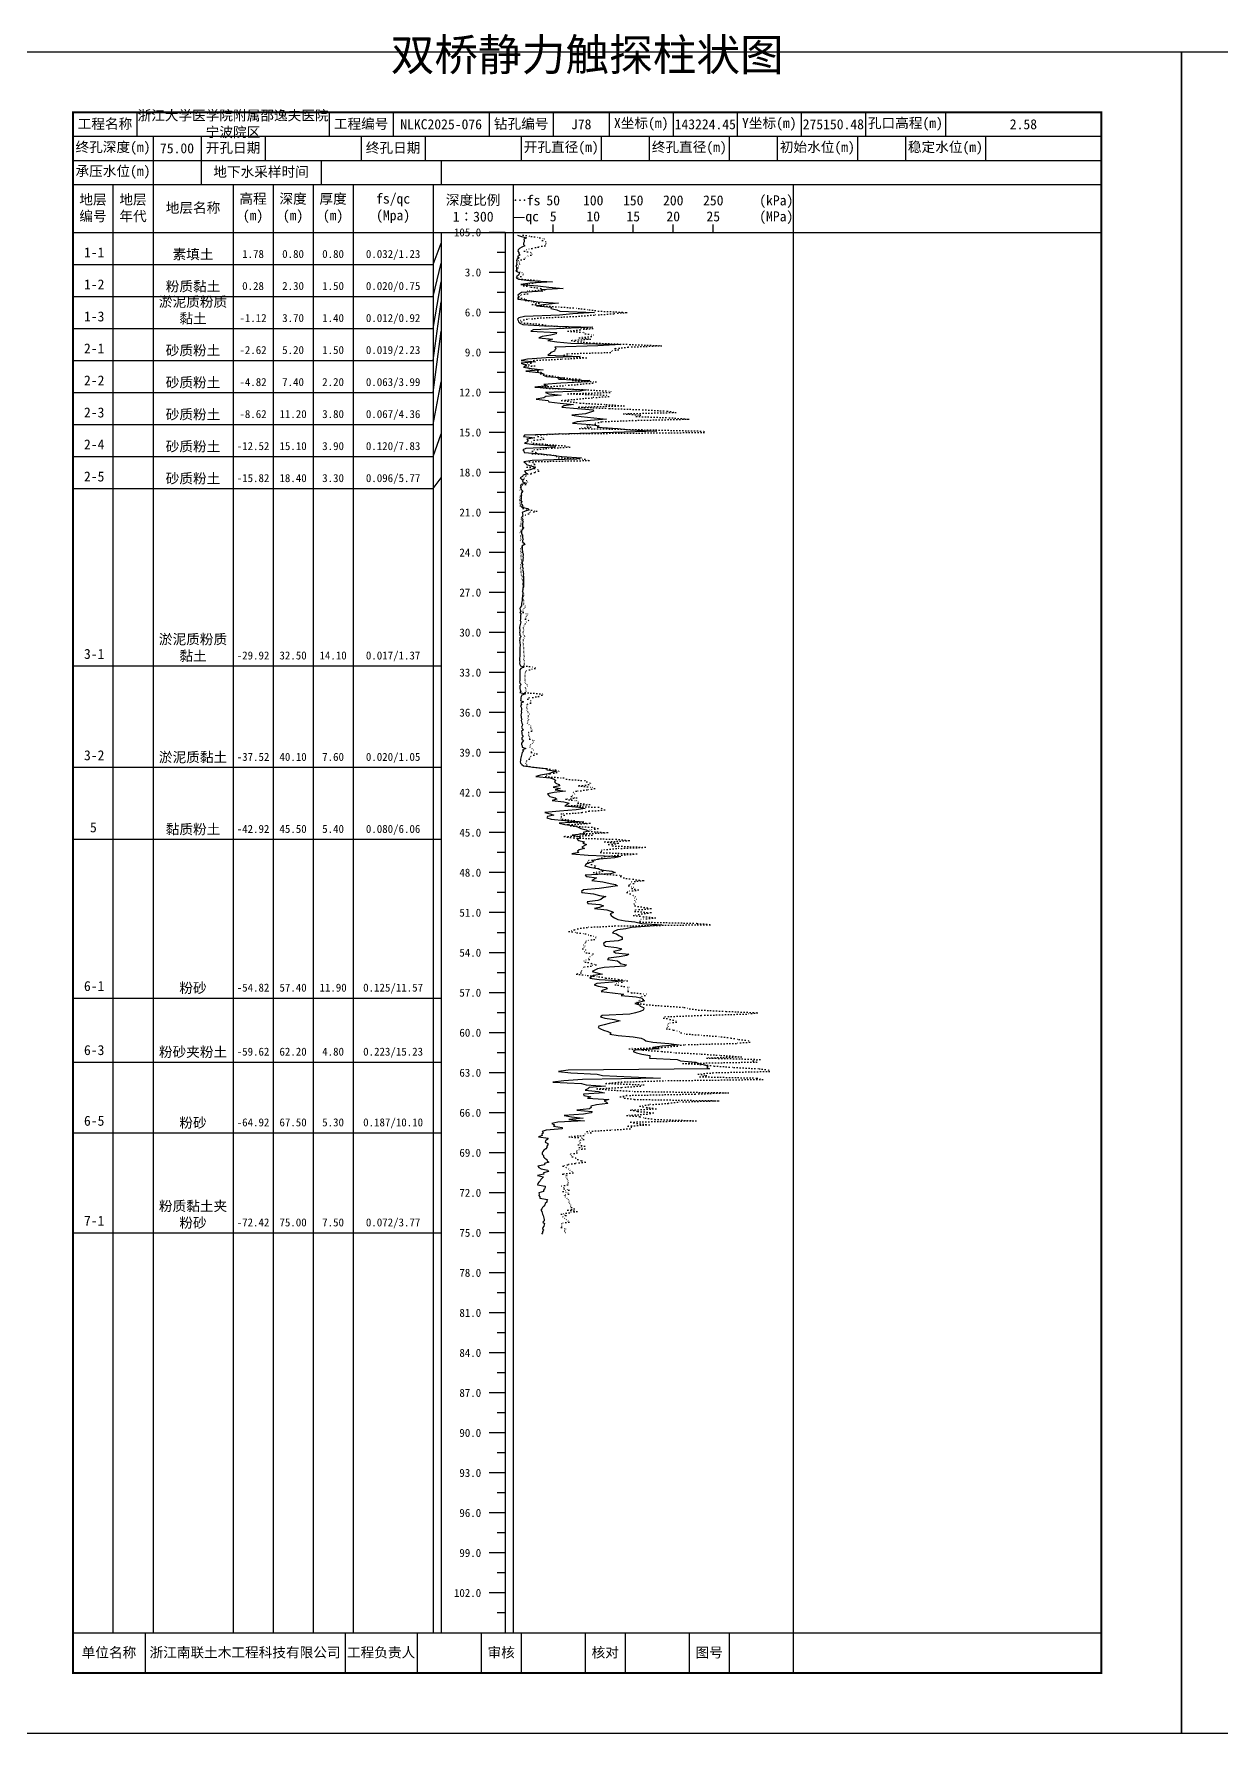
# Model space of a CAD drawing. Extents: x 297 to 65340, y 0 to 425.
# Drawn here: x 23176.3 to 23472.9, y 0 to 424.6 of the extents above; entities that cross this region are included whole.
import ezdxf
from ezdxf.enums import TextEntityAlignment as Align

# ---------------------------------------------------------------- set-up
doc = ezdxf.new("R2010")
doc.units = 0
doc.linetypes.add('DOT', pattern=[6.35, 0, -6.35])
doc.layers.add('FRAME', color=7, linetype='CONTINUOUS')
doc.layers.add('STRATUM', color=7, linetype='CONTINUOUS')
doc.styles.add('ST', font='')
doc.styles.get('ST').set_extended_font_data('SimSun')

msp = doc.modelspace()

# ---------------------------------------------------------------- linework, layer by layer
at = {"layer": 'FRAME', "color": 245, "linetype": 'Continuous'}
for points in [[(23166, 0), (23463, 0), (23463, 420), (23166, 420)], [(23463, 0), (23760, 0), (23760, 420), (23463, 420)]]:
    msp.add_lwpolyline(points, close=True, dxfattribs=at)
at = {"layer": 'FRAME', "linetype": 'Continuous', "const_width": 0.5}
msp.add_lwpolyline([(23186, 15), (23443, 15), (23443, 405), (23186, 405)], close=True, dxfattribs=at)
at = {"layer": 'FRAME', "color": 0, "linetype": 'Continuous'}
for points in [[(23202, 405), (23202, 399)], [(23250, 405), (23250, 399)], [(23266, 405), (23266, 399)], [(23290, 405), (23290, 399)], [(23306, 405), (23306, 399)], [(23320, 405), (23320, 399)], [(23336, 405), (23336, 399)], [(23352, 405), (23352, 399)], [(23368, 405), (23368, 399)], [(23384, 405), (23384, 399)], [(23404, 405), (23404, 399)], [(23443, 405), (23443, 399)], [(23186, 399), (23443, 399)], [(23206, 399), (23206, 393)], [(23218, 399), (23218, 393)], [(23234, 399), (23234, 393)], [(23258, 399), (23258, 393)], [(23274, 399), (23274, 393)], [(23298, 399), (23298, 393)], [(23318, 399), (23318, 393)], [(23330, 399), (23330, 393)], [(23350, 399), (23350, 393)], [(23362, 399), (23362, 393)], [(23382, 399), (23382, 393)], [(23394, 399), (23394, 393)], [(23414, 399), (23414, 393)], [(23443, 399), (23443, 393)], [(23186, 393), (23443, 393)], [(23206, 393), (23206, 387)], [(23218, 393), (23218, 387)], [(23248, 393), (23248, 387)], [(23278, 393), (23278, 387)], [(23186, 387), (23443, 387)], [(23196, 387), (23196, 25)], [(23206, 387), (23206, 25)], [(23226, 387), (23226, 25)], [(23236, 387), (23236, 25)], [(23246, 387), (23246, 25)], [(23256, 387), (23256, 25)], [(23276, 387), (23276, 25)], [(23296, 387), (23296, 25)], [(23366, 387), (23366, 25)], [(23186, 375), (23443, 375)], [(23278, 375), (23278, 25)], [(23294, 375), (23294, 25)], [(23306, 375), (23306, 377)], [(23316, 375), (23316, 377)], [(23326, 375), (23326, 377)], [(23336, 375), (23336, 377)], [(23346, 375), (23346, 377)], [(23186, 25), (23443, 25)], [(23204, 25), (23204, 15)], [(23254, 25), (23254, 15)], [(23272, 25), (23272, 15)], [(23288, 25), (23288, 15)], [(23298, 25), (23298, 15)], [(23314, 25), (23314, 15)], [(23324, 25), (23324, 15)], [(23340, 25), (23340, 15)], [(23350, 25), (23350, 15)], [(23366, 25), (23366, 15)]]:
    msp.add_lwpolyline(points, dxfattribs=at)
at = {"layer": 'STRATUM', "linetype": 'Continuous'}
for points in [[(23294, 375), (23290, 375)], [(23297.12, 374.33), (23298.1, 374), (23299.32, 373.67), (23298.64, 373.33), (23298.72, 373), (23298.74, 372.67), (23298.58, 372.33), (23298.62, 372), (23298.92, 371.67), (23298.18, 371.33), (23297.54, 371), (23297.26, 370.67), (23297.2, 370.33), (23297.38, 370), (23297.42, 369.67), (23297.7, 369.33), (23297.12, 369), (23297.52, 368.67), (23297.02, 368.33), (23296.84, 368), (23296.88, 367.67), (23296.84, 367.33), (23296.88, 367), (23296.68, 366.67), (23296.82, 366.33), (23296.84, 366), (23296.8, 365.67), (23296.64, 365.33), (23297.48, 365), (23297.5, 364.67), (23297.3, 364.33), (23296.94, 364), (23296.76, 363.67), (23297.3, 363.33), (23300.08, 363), (23305.8, 362.67), (23300.28, 362.33), (23297.92, 362), (23302.2, 361.67), (23304.92, 361.33), (23308.48, 361), (23303.02, 360.67), (23303.42, 360.33), (23298.04, 360), (23297.6, 359.67), (23297.14, 359.33), (23297.34, 359), (23297.16, 358.67), (23297.2, 358.33), (23300.16, 358), (23302.12, 357.67), (23307.34, 357.33), (23304.16, 357), (23301.82, 356.67), (23305.54, 356.33), (23305.38, 356), (23306.94, 355.67), (23307.66, 355.33), (23316.34, 355), (23310.88, 354.67), (23307.58, 354.33), (23298.82, 354), (23297.4, 353.67), (23297.12, 353.33), (23297.22, 353), (23297.34, 352.67), (23297.7, 352.33), (23298.44, 352), (23303.8, 351.67), (23315.92, 351.33), (23308.76, 351), (23301, 350.67), (23300.4, 350.33), (23306.84, 350), (23306.74, 349.67), (23305.44, 349.33), (23303.22, 349), (23302.42, 348.67), (23305.86, 348.33), (23304.66, 348), (23306.9, 347.67), (23310.38, 347.33), (23322.88, 347), (23317.12, 346.67), (23306.42, 346.33), (23306.76, 346), (23306.4, 345.67), (23306.3, 345.33), (23305.38, 345), (23305.14, 344.67), (23304.64, 344.33), (23312.74, 344), (23304.26, 343.67), (23299.56, 343.33), (23297.98, 343), (23301.56, 342.67), (23297.96, 342.33), (23298.76, 342), (23299.32, 341.67), (23298.58, 341.33), (23300.6, 341), (23303.48, 340.67), (23299.18, 340.33), (23302.38, 340), (23303.78, 339.67), (23303.48, 339.33), (23304.36, 339), (23308.9, 338.67), (23307.36, 338.33), (23315.14, 338), (23314.66, 337.67), (23307.92, 337.33), (23303.7, 337), (23304.46, 336.67), (23301.44, 336.33), (23307.58, 336), (23314.32, 335.67), (23312.76, 335.33), (23304.06, 335), (23304.88, 334.67), (23308.02, 334.33), (23304.12, 334), (23303.66, 333.67), (23301.74, 333.33), (23304.72, 333), (23304.9, 332.67), (23307.7, 332.33), (23311.1, 332), (23308.68, 331.67), (23308.18, 331.33), (23312.04, 331), (23315.96, 330.67), (23316.08, 330.33), (23315.1, 330), (23314.04, 329.67), (23310.68, 329.33), (23313, 329), (23316.12, 328.67), (23319.3, 328.33), (23315.28, 328), (23312.02, 327.67), (23310.82, 327.33), (23315.28, 327), (23317.5, 326.67), (23317, 326.33), (23322.16, 326), (23325.32, 325.67), (23331.9, 325.33), (23320.96, 325), (23309.88, 324.67), (23298.86, 324.33), (23298.62, 324), (23301.4, 323.67), (23299.42, 323.33), (23299.7, 323), (23299.6, 322.67), (23298.8, 322.33), (23301.14, 322), (23306.6, 321.67), (23306.38, 321.33), (23299.2, 321), (23298.42, 320.67), (23298.66, 320.33), (23298.72, 320), (23303.18, 319.67), (23305.62, 319.33), (23308.14, 319), (23313.06, 318.67), (23311.54, 318.33), (23300.72, 318), (23298.64, 317.67), (23299.14, 317.33), (23299.32, 317), (23300.4, 316.67), (23301.54, 316.33), (23301.18, 316), (23300.26, 315.67), (23298.86, 315.33), (23299.06, 315), (23299.62, 314.67), (23298.5, 314.33), (23298.32, 314), (23297.78, 313.67), (23298.1, 313.33), (23298.42, 313), (23298.3, 312.67), (23299.28, 312.33), (23297.98, 312), (23297.84, 311.67), (23297.88, 311.33), (23297.9, 311), (23298.04, 310.67), (23298.4, 310.33), (23298.16, 310), (23297.98, 309.67), (23298.04, 309.33), (23297.96, 309), (23297.98, 308.67), (23298.02, 308.33), (23297.92, 308), (23298.16, 307.67), (23297.98, 307.33), (23298.2, 307), (23298.38, 306.67), (23298.06, 306.33), (23299.64, 306), (23299.98, 305.67), (23298.98, 305.33), (23298.22, 305), (23298.34, 304.67), (23298.42, 304.33), (23298.22, 304), (23298.12, 303.67), (23298.38, 303.33), (23298.34, 303), (23298.46, 302.67), (23298.34, 302.33), (23298.34, 302), (23298.32, 301.67), (23298.34, 301.33), (23298.54, 301), (23298.26, 300.67), (23298.1, 300.33), (23298.12, 300), (23298.08, 299.67), (23298.34, 299.33), (23298.32, 299), (23298.36, 298.67), (23298.48, 298.33), (23298.3, 298), (23298.36, 297.67), (23298.7, 297.33), (23298.9, 297), (23298.24, 296.67), (23298.26, 296.33), (23298.28, 296), (23298.28, 295.67), (23298.36, 295.33), (23298.36, 295), (23298.48, 294.67), (23298.48, 294.33), (23298.4, 294), (23298.52, 293.67), (23298.44, 293.33), (23298.44, 293), (23298.36, 292.67), (23298.2, 292.33), (23298.42, 292), (23298.22, 291.67), (23298.34, 291.33), (23298.46, 291), (23298.36, 290.67), (23298.48, 290.33), (23298.48, 290), (23298.54, 289.67), (23298.46, 289.33), (23298.62, 289), (23298.62, 288.67), (23298.56, 288.33), (23298.54, 288), (23298.62, 287.67), (23298.6, 287.33), (23298.56, 287), (23298.54, 286.67), (23298.56, 286.33), (23298.44, 286), (23298.42, 285.67), (23298.36, 285.33), (23298.42, 285), (23298.44, 284.67), (23298.34, 284.33), (23298.3, 284), (23298.24, 283.67), (23298.24, 283.33), (23298.26, 283), (23298.18, 282.67), (23298.08, 282.33), (23298.08, 282), (23298.1, 281.67), (23297.82, 281.33), (23297.68, 281), (23297.76, 280.67), (23297.9, 280.33), (23297.7, 280), (23298.02, 279.67), (23297.84, 279.33), (23297.86, 279), (23297.84, 278.67), (23297.8, 278.33), (23297.76, 278), (23297.9, 277.67), (23297.84, 277.33), (23297.74, 277), (23297.66, 276.67), (23297.58, 276.33), (23297.62, 276), (23297.7, 275.67), (23297.7, 275.33), (23297.62, 275), (23297.7, 274.67), (23297.68, 274.33), (23298.02, 274), (23297.66, 273.67), (23297.66, 273.33), (23297.6, 273), (23297.64, 272.67), (23297.66, 272.33), (23297.76, 272), (23297.72, 271.67), (23297.68, 271.33), (23297.68, 271), (23297.7, 270.67), (23297.66, 270.33), (23297.66, 270), (23297.7, 269.67), (23297.7, 269.33), (23297.66, 269), (23297.56, 268.67), (23297.56, 268.33), (23297.58, 268), (23297.66, 267.67), (23297.62, 267.33), (23297.66, 267), (23297.86, 266.67), (23298.64, 266.33), (23297.92, 266), (23297.66, 265.67), (23297.68, 265.33), (23297.66, 265), (23297.68, 264.67), (23297.66, 264.33), (23297.7, 264), (23297.7, 263.67), (23297.68, 263.33), (23297.68, 263), (23297.58, 262.67), (23297.7, 262.33), (23297.96, 262), (23297.66, 261.67), (23297.66, 261.33), (23297.66, 261), (23297.78, 260.67), (23297.88, 260.33), (23297.68, 260), (23299.04, 259.67), (23298.14, 259.33), (23297.96, 259), (23297.94, 258.67), (23297.9, 258.33), (23297.86, 258), (23298.6, 257.67), (23297.9, 257.33), (23298.08, 257), (23297.84, 256.67), (23298.02, 256.33), (23298.12, 256), (23298.08, 255.67), (23297.96, 255.33), (23298.1, 255), (23297.98, 254.67), (23297.9, 254.33), (23297.96, 254), (23297.96, 253.67), (23298.16, 253.33), (23298, 253), (23298.12, 252.67), (23298.14, 252.33), (23298.32, 252), (23298.22, 251.67), (23298.08, 251.33), (23298.22, 251), (23298.6, 250.67), (23298.06, 250.33), (23298.18, 250), (23298.16, 249.67), (23298.22, 249.33), (23298.48, 249), (23298.16, 248.67), (23298.18, 248.33), (23298.6, 248), (23298.32, 247.67), (23298.1, 247.33), (23298.06, 247), (23298.28, 246.67), (23298.24, 246.33), (23299.16, 246), (23298.3, 245.67), (23298.54, 245.33), (23298.26, 245), (23298.18, 244.67), (23298.04, 244.33), (23297.98, 244), (23297.94, 243.67), (23297.86, 243.33), (23297.86, 243), (23297.78, 242.67), (23297.8, 242.33), (23298.2, 242), (23298.62, 241.67), (23301.02, 241.33), (23304.36, 241), (23304.38, 240.67), (23306.88, 240.33), (23305.72, 240), (23304.82, 239.67), (23302.82, 239.33), (23301.68, 239), (23305.28, 238.67), (23306.28, 238.33), (23306.64, 238), (23306.36, 237.67), (23306.66, 237.33), (23307.44, 237), (23307.62, 236.67), (23306, 236.33), (23307.7, 236), (23306.52, 235.67), (23309.04, 235.33), (23306.22, 235), (23304.56, 234.67), (23304.82, 234.33), (23305.18, 234), (23306.52, 233.67), (23306.92, 233.33), (23305.78, 233), (23308.66, 232.67), (23310, 232.33), (23309.52, 232), (23308.94, 231.67), (23312.44, 231.33), (23313.98, 231), (23311.72, 230.67), (23307.54, 230.33), (23303.92, 230), (23305.24, 229.67), (23306.18, 229.33), (23304.6, 229), (23304.4, 228.67), (23305.48, 228.33), (23308.92, 228), (23313.62, 227.67), (23307.48, 227.33), (23308.94, 227), (23311.42, 226.67), (23312.26, 226.33), (23312.88, 226), (23314.24, 225.67), (23314.8, 225.33), (23313.46, 225), (23313.88, 224.67), (23310.78, 224.33), (23312.5, 224), (23312.74, 223.67), (23312, 223.33), (23312.38, 223), (23313.86, 222.67), (23313.4, 222.33), (23314.32, 222), (23313.72, 221.67), (23313.16, 221.33), (23313.8, 221), (23312.52, 220.67), (23312.04, 220.33), (23312.44, 220), (23310.66, 219.67), (23314.76, 219.33), (23322.86, 219), (23321.38, 218.67), (23317.54, 218.33), (23315.82, 218), (23316.04, 217.67), (23314.68, 217.33), (23314.18, 217), (23313.88, 216.67), (23315.04, 216.33), (23317.1, 216), (23317.9, 215.67), (23320.68, 215.33), (23321.52, 215), (23320.28, 214.67), (23314.02, 214.33), (23314.38, 214), (23316.8, 213.67), (23316.26, 213.33), (23315.66, 213), (23318.44, 212.67), (23320.26, 212.33), (23321.54, 212), (23322.06, 211.67), (23319.2, 211.33), (23317.5, 211), (23313.54, 210.67), (23313.08, 210.33), (23313.12, 210), (23316.06, 209.67), (23317.58, 209.33), (23319.12, 209), (23318.44, 208.67), (23317.9, 208.33), (23317.12, 208), (23314.46, 207.67), (23314.68, 207.33), (23317.66, 207), (23318.56, 206.67), (23317.58, 206.33), (23316.36, 206), (23319.44, 205.67), (23320.64, 205.33), (23321.04, 205), (23320.26, 204.67), (23320.5, 204.33), (23320.9, 204), (23321.3, 203.67), (23322.14, 203.33), (23323.96, 203), (23326.4, 202.67), (23328.12, 202.33), (23333.12, 202), (23331.3, 201.67), (23325.58, 201.33), (23324.12, 201), (23322.04, 200.67), (23321.12, 200.33), (23320.84, 200), (23321.82, 199.67), (23322.42, 199.33), (23323.08, 199), (23323.26, 198.67), (23323.26, 198.33), (23322.22, 198), (23319.18, 197.67), (23318.6, 197.33), (23318.62, 197), (23319.1, 196.67), (23321.84, 196.33), (23323.14, 196), (23322.64, 195.67), (23321.1, 195.33), (23321.56, 195), (23324.88, 194.67), (23324.36, 194.33), (23322.5, 194), (23319.82, 193.67), (23319.54, 193.33), (23322.06, 193), (23322.52, 192.67), (23322.74, 192.33), (23324.34, 192), (23323.88, 191.67), (23318.76, 191.33), (23317.06, 191), (23316.4, 190.67), (23315.7, 190.33), (23316.98, 190), (23318.34, 189.67), (23316.04, 189.33), (23315.58, 189), (23315.18, 188.67), (23317.52, 188.33), (23323.52, 188), (23320.84, 187.67), (23316.88, 187.33), (23316.24, 187), (23317.24, 186.67), (23319.22, 186.33), (23319.52, 186), (23318.46, 185.67), (23317.96, 185.33), (23320.82, 185), (23323.6, 184.67), (23322.96, 184.33), (23326.74, 184), (23328.24, 183.67), (23328.36, 183.33), (23328.78, 183), (23327.66, 182.67), (23326.36, 182.33), (23327.56, 182), (23327.76, 181.67), (23328.6, 181.33), (23328.68, 181), (23328.48, 180.67), (23327.7, 180.33), (23326.56, 180), (23325.18, 179.67), (23318.2, 179.33), (23317.84, 179), (23318.92, 178.67), (23321.36, 178.33), (23322.72, 178), (23321.42, 177.67), (23320, 177.33), (23318.72, 177), (23317.38, 176.67), (23317.22, 176.33), (23317.84, 176), (23318.6, 175.67), (23319.66, 175.33), (23320.38, 175), (23320.16, 174.67), (23322.24, 174.33), (23326.02, 174), (23328.02, 173.67), (23328.7, 173.33), (23329.16, 173), (23330.86, 172.67), (23334.92, 172.33), (23337.46, 172), (23333.24, 171.67), (23330.92, 171.33), (23332.44, 171), (23326.48, 170.67), (23325.98, 170.33), (23326.8, 170), (23328.14, 169.67), (23330.12, 169.33), (23330.12, 169), (23330.1, 168.67), (23337, 168.33), (23337.82, 168), (23341.62, 167.67), (23342.3, 167.33), (23343.78, 167), (23344.68, 166.67), (23344.36, 166.33), (23345.04, 166), (23309.7, 165.67), (23307.34, 165.33), (23310.4, 165), (23316.98, 164.67), (23318.36, 164.33), (23325.52, 164), (23332.8, 163.67), (23313.3, 163.33), (23308.66, 163), (23305.9, 162.67), (23313.04, 162.33), (23314.24, 162), (23319.1, 161.67), (23314.96, 161.33), (23314.64, 161), (23313.98, 160.67), (23317.3, 160.33), (23318.78, 160), (23313.54, 159.67), (23313.68, 159.33), (23315.42, 159), (23314.56, 158.67), (23319.9, 158.33), (23318.74, 158), (23319.32, 157.67), (23319.62, 157.33), (23316.84, 157), (23315.42, 156.67), (23315.5, 156.33), (23315.1, 156), (23311.92, 155.67), (23315.76, 155.33), (23315.52, 155), (23313.58, 154.67), (23308.78, 154.33), (23310.58, 154), (23313.52, 153.67), (23309.88, 153.33), (23313.8, 153), (23307.12, 152.67), (23305.68, 152.33), (23306.36, 152), (23306.08, 151.67), (23308.28, 151.33), (23308.2, 151), (23304.26, 150.67), (23303.26, 150.33), (23303.58, 150), (23303.14, 149.67), (23303.22, 149.33), (23302.3, 149), (23304.74, 148.67), (23304.52, 148.33), (23304.06, 148), (23304, 147.67), (23304.64, 147.33), (23304.62, 147), (23304.4, 146.67), (23304.42, 146.33), (23304.14, 146), (23303.62, 145.67), (23303.4, 145.33), (23303.28, 145), (23303.24, 144.67), (23303.6, 144.33), (23303.58, 144), (23303.9, 143.67), (23304.38, 143.33), (23304.5, 143), (23304.9, 142.67), (23303.86, 142.33), (23303.82, 142), (23302.16, 141.67), (23302.4, 141.33), (23302.96, 141), (23304.7, 140.67), (23304.86, 140.33), (23303.58, 140), (23303.68, 139.67), (23302.06, 139.33), (23303.6, 139), (23303.22, 138.67), (23302.94, 138.33), (23302.72, 138), (23302.44, 137.67), (23302.16, 137.33), (23302.06, 137), (23303.96, 136.67), (23303.98, 136.33), (23303.86, 136), (23303.56, 135.67), (23303.54, 135.33), (23302.4, 135), (23302.5, 134.67), (23302.4, 134.33), (23302.7, 134), (23302.62, 133.67), (23304.56, 133.33), (23304.44, 133), (23304.38, 132.67), (23303.96, 132.33), (23303.94, 132), (23303.62, 131.67), (23303.32, 131.33), (23303.2, 131), (23302.92, 130.67), (23303.18, 130.33), (23303.26, 130), (23303.34, 129.67), (23303.5, 129.33), (23303.54, 129), (23303.62, 128.67), (23303.74, 128.33), (23303.76, 128), (23303.4, 127.67), (23303.82, 127.33), (23303.76, 127), (23303.64, 126.67), (23303.42, 126.33), (23303.32, 126), (23303.6, 125.67), (23303.36, 125.33), (23303.3, 125), (23303.04, 124.67)], [(23276, 367), (23278, 372.33)], [(23294, 370), (23292, 370)], [(23186, 367), (23196, 367)], [(23196, 367), (23206, 367)], [(23206, 367), (23226, 367)], [(23226, 367), (23236, 367)], [(23236, 367), (23246, 367)], [(23246, 367), (23256, 367)], [(23256, 367), (23276, 367)], [(23276, 359), (23278, 367.33)], [(23276, 351), (23278, 362.67)], [(23294, 365), (23290, 365)], [(23186, 359), (23196, 359)], [(23196, 359), (23206, 359)], [(23206, 359), (23226, 359)], [(23226, 359), (23236, 359)], [(23236, 359), (23246, 359)], [(23246, 359), (23256, 359)], [(23256, 359), (23276, 359)], [(23276, 343), (23278, 357.67)], [(23294, 360), (23292, 360)], [(23294, 355), (23290, 355)], [(23186, 351), (23196, 351)], [(23196, 351), (23206, 351)], [(23206, 351), (23226, 351)], [(23226, 351), (23236, 351)], [(23236, 351), (23246, 351)], [(23246, 351), (23256, 351)], [(23256, 351), (23276, 351)], [(23276, 335), (23278, 350.33)], [(23294, 350), (23292, 350)], [(23294, 345), (23290, 345)], [(23186, 343), (23196, 343)], [(23196, 343), (23206, 343)], [(23206, 343), (23226, 343)], [(23226, 343), (23236, 343)], [(23236, 343), (23246, 343)], [(23246, 343), (23256, 343)], [(23256, 343), (23276, 343)], [(23294, 340), (23292, 340)], [(23276, 327), (23278, 337.67)], [(23186, 335), (23196, 335)], [(23196, 335), (23206, 335)], [(23206, 335), (23226, 335)], [(23226, 335), (23236, 335)], [(23236, 335), (23246, 335)], [(23246, 335), (23256, 335)], [(23256, 335), (23276, 335)], [(23294, 335), (23290, 335)], [(23186, 327), (23196, 327)], [(23196, 327), (23206, 327)], [(23206, 327), (23226, 327)], [(23226, 327), (23236, 327)], [(23236, 327), (23246, 327)], [(23246, 327), (23256, 327)], [(23256, 327), (23276, 327)], [(23294, 330), (23292, 330)], [(23276, 319), (23278, 324.67)], [(23294, 325), (23290, 325)], [(23186, 319), (23196, 319)], [(23196, 319), (23206, 319)], [(23206, 319), (23226, 319)], [(23226, 319), (23236, 319)], [(23236, 319), (23246, 319)], [(23246, 319), (23256, 319)], [(23256, 319), (23276, 319)], [(23294, 320), (23292, 320)], [(23294, 315), (23290, 315)], [(23186, 311), (23196, 311)], [(23196, 311), (23206, 311)], [(23206, 311), (23226, 311)], [(23226, 311), (23236, 311)], [(23236, 311), (23246, 311)], [(23246, 311), (23256, 311)], [(23256, 311), (23276, 311)], [(23276, 311), (23278, 313.67)], [(23294, 310), (23292, 310)], [(23294, 305), (23290, 305)], [(23294, 300), (23292, 300)], [(23294, 295), (23290, 295)], [(23294, 290), (23292, 290)], [(23294, 285), (23290, 285)], [(23294, 280), (23292, 280)], [(23294, 275), (23290, 275)], [(23294, 270), (23292, 270)], [(23186, 266.67), (23196, 266.67)], [(23196, 266.67), (23206, 266.67)], [(23206, 266.67), (23226, 266.67)], [(23226, 266.67), (23236, 266.67)], [(23236, 266.67), (23246, 266.67)], [(23246, 266.67), (23256, 266.67)], [(23256, 266.67), (23276, 266.67)], [(23276, 266.67), (23278, 266.67)], [(23294, 265), (23290, 265)], [(23294, 260), (23292, 260)], [(23294, 255), (23290, 255)], [(23294, 250), (23292, 250)], [(23294, 245), (23290, 245)], [(23186, 241.33), (23196, 241.33)], [(23196, 241.33), (23206, 241.33)], [(23206, 241.33), (23226, 241.33)], [(23226, 241.33), (23236, 241.33)], [(23236, 241.33), (23246, 241.33)], [(23246, 241.33), (23256, 241.33)], [(23256, 241.33), (23276, 241.33)], [(23276, 241.33), (23278, 241.33)], [(23294, 240), (23292, 240)], [(23294, 235), (23290, 235)], [(23294, 230), (23292, 230)], [(23186, 223.33), (23196, 223.33)], [(23196, 223.33), (23206, 223.33)], [(23206, 223.33), (23226, 223.33)], [(23226, 223.33), (23236, 223.33)], [(23236, 223.33), (23246, 223.33)], [(23246, 223.33), (23256, 223.33)], [(23256, 223.33), (23276, 223.33)], [(23276, 223.33), (23278, 223.33)], [(23294, 225), (23290, 225)], [(23294, 220), (23292, 220)], [(23294, 215), (23290, 215)], [(23294, 210), (23292, 210)], [(23294, 205), (23290, 205)], [(23294, 200), (23292, 200)], [(23294, 195), (23290, 195)], [(23294, 190), (23292, 190)], [(23186, 183.67), (23196, 183.67)], [(23196, 183.67), (23206, 183.67)], [(23206, 183.67), (23226, 183.67)], [(23226, 183.67), (23236, 183.67)], [(23236, 183.67), (23246, 183.67)], [(23246, 183.67), (23256, 183.67)], [(23256, 183.67), (23276, 183.67)], [(23276, 183.67), (23278, 183.67)], [(23294, 185), (23290, 185)], [(23294, 180), (23292, 180)], [(23294, 175), (23290, 175)], [(23294, 170), (23292, 170)], [(23186, 167.67), (23196, 167.67)], [(23196, 167.67), (23206, 167.67)], [(23206, 167.67), (23226, 167.67)], [(23226, 167.67), (23236, 167.67)], [(23236, 167.67), (23246, 167.67)], [(23246, 167.67), (23256, 167.67)], [(23256, 167.67), (23276, 167.67)], [(23276, 167.67), (23278, 167.67)], [(23294, 165), (23290, 165)], [(23294, 160), (23292, 160)], [(23294, 155), (23290, 155)], [(23186, 150), (23196, 150)], [(23196, 150), (23206, 150)], [(23206, 150), (23226, 150)], [(23226, 150), (23236, 150)], [(23236, 150), (23246, 150)], [(23246, 150), (23256, 150)], [(23256, 150), (23276, 150)], [(23276, 150), (23278, 150)], [(23294, 150), (23292, 150)], [(23294, 145), (23290, 145)], [(23294, 140), (23292, 140)], [(23294, 135), (23290, 135)], [(23294, 130), (23292, 130)], [(23186, 125), (23196, 125)], [(23196, 125), (23206, 125)], [(23206, 125), (23226, 125)], [(23226, 125), (23236, 125)], [(23236, 125), (23246, 125)], [(23246, 125), (23256, 125)], [(23256, 125), (23276, 125)], [(23276, 125), (23278, 125)], [(23294, 125), (23290, 125)], [(23294, 120), (23292, 120)], [(23294, 115), (23290, 115)], [(23294, 110), (23292, 110)], [(23294, 105), (23290, 105)], [(23294, 100), (23292, 100)], [(23294, 95), (23290, 95)], [(23294, 90), (23292, 90)], [(23294, 85), (23290, 85)], [(23294, 80), (23292, 80)], [(23294, 75), (23290, 75)], [(23294, 70), (23292, 70)], [(23294, 65), (23290, 65)], [(23294, 60), (23292, 60)], [(23294, 55), (23290, 55)], [(23294, 50), (23292, 50)], [(23294, 45), (23290, 45)], [(23294, 40), (23292, 40)], [(23294, 35), (23290, 35)], [(23294, 30), (23292, 30)]]:
    msp.add_lwpolyline(points, dxfattribs=at)
at = {"layer": 'STRATUM', "linetype": 'DOT', "ltscale": 0.1}
msp.add_lwpolyline([(23298.5, 374.33), (23300.6, 374), (23302.68, 373.67), (23303.86, 373.33), (23303.34, 373), (23304.18, 372.67), (23304.16, 372.33), (23304.18, 372), (23303.92, 371.67), (23302.28, 371.33), (23300.7, 371), (23299.36, 370.67), (23298.86, 370.33), (23300.4, 370), (23300.74, 369.67), (23300.44, 369.33), (23299.36, 369), (23299.02, 368.67), (23298.74, 368.33), (23297.24, 368), (23297.5, 367.67), (23297.52, 367.33), (23297.62, 367), (23297.32, 366.67), (23297.2, 366.33), (23297.2, 366), (23297.02, 365.67), (23296.94, 365.33), (23298.18, 365), (23298.46, 364.67), (23298.5, 364.33), (23297.92, 364), (23297.16, 363.67), (23297.52, 363.33), (23302.38, 363), (23303.02, 362.67), (23300.84, 362.33), (23299.46, 362), (23298.68, 361.67), (23300.56, 361.33), (23302.94, 361), (23303.8, 360.67), (23299.64, 360.33), (23299.2, 360), (23299.54, 359.67), (23297.9, 359.33), (23297.56, 359), (23297.34, 358.67), (23299.14, 358.33), (23299.14, 358), (23301.12, 357.67), (23302.42, 357.33), (23300.86, 357), (23302.96, 356.67), (23308.08, 356.33), (23312.38, 356), (23315.06, 355.67), (23317.36, 355.33), (23324.34, 355), (23321.04, 354.67), (23316.12, 354.33), (23311.72, 354), (23303.64, 353.67), (23299.38, 353.33), (23297.86, 353), (23298.1, 352.67), (23298.84, 352.33), (23303.36, 352), (23304.82, 351.67), (23310.8, 351.33), (23315.82, 351), (23312.64, 350.67), (23309.74, 350.33), (23313.66, 350), (23314.1, 349.67), (23316.08, 349.33), (23315.48, 349), (23312.58, 348.67), (23315.24, 348.33), (23310.62, 348), (23312.22, 347.67), (23316.2, 347.33), (23325.2, 347), (23333.02, 346.67), (23324.64, 346.33), (23321.48, 346), (23322.26, 345.67), (23320.54, 345.33), (23320.26, 345), (23309.52, 344.67), (23308.76, 344.33), (23310.44, 344), (23314.2, 343.67), (23307.9, 343.33), (23301.12, 343), (23300, 342.67), (23300.4, 342.33), (23299.2, 342), (23301.3, 341.67), (23299.46, 341.33), (23300.06, 341), (23301.78, 340.67), (23302.16, 340.33), (23303.18, 340), (23302.88, 339.67), (23304.36, 339.33), (23307.2, 339), (23307.26, 338.67), (23312.54, 338.33), (23310.94, 338), (23316.68, 337.67), (23315.8, 337.33), (23312.1, 337), (23308.44, 336.67), (23302.16, 336.33), (23305.14, 336), (23314, 335.67), (23320.44, 335.33), (23320.06, 335), (23309.72, 334.67), (23319.32, 334.33), (23319.78, 334), (23315.66, 333.67), (23312, 333.33), (23308.18, 333), (23310.4, 332.67), (23312.82, 332.33), (23319.32, 332), (23323.68, 331.67), (23312.44, 331.33), (23320.12, 331), (23328.44, 330.67), (23334.56, 330.33), (23336.54, 330), (23323.64, 329.67), (23327.76, 329.33), (23326.82, 329), (23335.04, 328.67), (23339.84, 328.33), (23325.8, 328), (23318, 327.67), (23316.48, 327.33), (23316.52, 327), (23314.54, 326.67), (23315.36, 326.33), (23312.68, 326), (23329.56, 325.67), (23343.7, 325.33), (23343.68, 325), (23307.32, 324.67), (23301.66, 324.33), (23302.24, 324), (23303.38, 323.67), (23303.56, 323.33), (23301.18, 323), (23300.54, 322.67), (23301.1, 322.33), (23304.5, 322), (23308.94, 321.67), (23310.06, 321.33), (23304.28, 321), (23301.2, 320.67), (23300.8, 320.33), (23301.7, 320), (23300.84, 319.67), (23306.46, 319.33), (23306.78, 319), (23307.42, 318.67), (23313.94, 318.33), (23314.92, 318), (23300.04, 317.67), (23301.14, 317.33), (23301.3, 317), (23300.26, 316.67), (23299.48, 316.33), (23301.36, 316), (23302.22, 315.67), (23302.32, 315.33), (23301.36, 315), (23300.44, 314.67), (23299.14, 314.33), (23299.12, 314), (23298.82, 313.67), (23298.62, 313.33), (23299.3, 313), (23299.68, 312.67), (23299.28, 312.33), (23299.12, 312), (23298.08, 311.67), (23297.76, 311.33), (23298.02, 311), (23297.68, 310.67), (23298.18, 310.33), (23298.04, 310), (23298.08, 309.67), (23297.8, 309.33), (23297.76, 309), (23297.72, 308.67), (23297.58, 308.33), (23297.56, 308), (23297.7, 307.67), (23297.7, 307.33), (23297.76, 307), (23297.86, 306.67), (23298.64, 306.33), (23298.52, 306), (23299.86, 305.67), (23301.86, 305.33), (23300.08, 305), (23299.8, 304.67), (23299.06, 304.33), (23298.5, 304), (23298.02, 303.67), (23297.96, 303.33), (23298.22, 303), (23297.88, 302.67), (23297.9, 302.33), (23297.9, 302), (23297.86, 301.67), (23298.62, 301.33), (23298.36, 301), (23297.94, 300.67), (23297.88, 300.33), (23297.7, 300), (23298.1, 299.67), (23297.84, 299.33), (23297.84, 299), (23297.82, 298.67), (23297.98, 298.33), (23297.72, 298), (23298.28, 297.67), (23298.5, 297.33), (23298.62, 297), (23298.12, 296.67), (23298.1, 296.33), (23297.84, 296), (23297.8, 295.67), (23297.8, 295.33), (23297.96, 295), (23297.96, 294.67), (23297.92, 294.33), (23297.92, 294), (23297.94, 293.67), (23297.96, 293.33), (23298.14, 293), (23298.02, 292.67), (23298.12, 292.33), (23297.84, 292), (23297.82, 291.67), (23297.8, 291.33), (23297.78, 291), (23297.9, 290.67), (23297.9, 290.33), (23297.9, 290), (23297.96, 289.67), (23298.02, 289.33), (23298.28, 289), (23298.2, 288.67), (23298.26, 288.33), (23298.34, 288), (23298.36, 287.67), (23298.32, 287.33), (23298.36, 287), (23298.36, 286.67), (23298.38, 286.33), (23298.42, 286), (23298.32, 285.67), (23298.26, 285.33), (23298.36, 285), (23298.62, 284.67), (23298.56, 284.33), (23298.5, 284), (23298.42, 283.67), (23298.46, 283.33), (23298.62, 283), (23298.54, 282.67), (23298.58, 282.33), (23298.58, 282), (23298.98, 281.67), (23299, 281.33), (23298.7, 281), (23298.42, 280.67), (23298.42, 280.33), (23298.46, 280), (23299.62, 279.67), (23299.46, 279.33), (23299.28, 279), (23299.1, 278.67), (23299.04, 278.33), (23299.92, 278), (23299.34, 277.67), (23299.02, 277.33), (23298.94, 277), (23298.68, 276.67), (23298.52, 276.33), (23298.52, 276), (23298.62, 275.67), (23298.5, 275.33), (23298.44, 275), (23298.46, 274.67), (23298.74, 274.33), (23298.84, 274), (23298.74, 273.67), (23298.46, 273.33), (23298.48, 273), (23298.44, 272.67), (23298.5, 272.33), (23298.54, 272), (23298.5, 271.67), (23298.54, 271.33), (23298.54, 271), (23298.54, 270.67), (23298.58, 270.33), (23298.58, 270), (23298.66, 269.67), (23298.64, 269.33), (23298.72, 269), (23298.68, 268.67), (23298.62, 268.33), (23298.76, 268), (23298.76, 267.67), (23298.78, 267.33), (23298.74, 267), (23298.66, 266.67), (23301.52, 266.33), (23301.42, 266), (23300.12, 265.67), (23299.14, 265.33), (23299.06, 265), (23298.94, 264.67), (23298.94, 264.33), (23298.92, 264), (23298.94, 263.67), (23298.96, 263.33), (23298.9, 263), (23298.92, 262.67), (23299.12, 262.33), (23299.4, 262), (23299.6, 261.67), (23298.96, 261.33), (23299.04, 261), (23299.16, 260.67), (23299.22, 260.33), (23298.98, 260), (23303.4, 259.67), (23303.14, 259.33), (23302.36, 259), (23299.92, 258.67), (23299.64, 258.33), (23300.34, 258), (23300.32, 257.67), (23300.32, 257.33), (23299.4, 257), (23299.4, 256.67), (23299.36, 256.33), (23299.42, 256), (23299.44, 255.67), (23299.56, 255.33), (23299.7, 255), (23300.06, 254.67), (23299.78, 254.33), (23299.72, 254), (23299.7, 253.67), (23299.84, 253.33), (23299.7, 253), (23299.6, 252.67), (23299.48, 252.33), (23299.88, 252), (23300.32, 251.67), (23300.3, 251.33), (23300.4, 251), (23300.66, 250.67), (23300.62, 250.33), (23299.86, 250), (23299.86, 249.67), (23299.84, 249.33), (23300, 249), (23300.12, 248.67), (23300.14, 248.33), (23301.18, 248), (23301.08, 247.67), (23300.86, 247.33), (23300.38, 247), (23300.16, 246.67), (23300.16, 246.33), (23300.7, 246), (23301.04, 245.67), (23300.46, 245.33), (23300.62, 245), (23301.9, 244.67), (23301.12, 244.33), (23300.42, 244), (23300.12, 243.67), (23299.96, 243.33), (23299.3, 243), (23299.28, 242.67), (23299.06, 242.33), (23299.3, 242), (23299.38, 241.67), (23301.1, 241.33), (23304.44, 241), (23306.58, 240.67), (23307.5, 240.33), (23306.86, 240), (23305.1, 239.67), (23304.32, 239.33), (23304.2, 239), (23308.56, 238.67), (23309.36, 238.33), (23313.96, 238), (23314.38, 237.67), (23315.38, 237.33), (23314.8, 237), (23312.38, 236.67), (23315.76, 236.33), (23316.28, 236), (23314.4, 235.67), (23311.72, 235.33), (23311.02, 235), (23311.38, 234.67), (23310.8, 234.33), (23310.54, 234), (23311.84, 233.67), (23309.24, 233.33), (23311.82, 233), (23312.26, 232.67), (23312.2, 232.33), (23315.04, 232), (23309.04, 231.67), (23317.28, 231.33), (23318.18, 231), (23318.78, 230.67), (23314.88, 230.33), (23313.08, 230), (23308.04, 229.67), (23308.72, 229.33), (23308.02, 229), (23307.92, 228.67), (23308.32, 228.33), (23311.24, 228), (23309.76, 227.67), (23315.18, 227.33), (23309.66, 227), (23310.42, 226.67), (23315.64, 226.33), (23317.14, 226), (23315.2, 225.67), (23314.9, 225.33), (23319.56, 225), (23312.78, 224.67), (23315.64, 224.33), (23308.84, 224), (23311.26, 223.67), (23321.76, 223.33), (23324.96, 223), (23318.94, 222.67), (23322.2, 222.33), (23319.92, 222), (23320.94, 221.67), (23328.98, 221.33), (23321.72, 221), (23318.1, 220.67), (23318, 220.33), (23317.94, 220), (23326.8, 219.67), (23322.16, 219.33), (23318.86, 219), (23318.14, 218.67), (23317.16, 218.33), (23314.88, 218), (23314.58, 217.67), (23314.86, 217.33), (23315.6, 217), (23316.56, 216.67), (23316.44, 216.33), (23317.3, 216), (23318.3, 215.67), (23318.3, 215.33), (23316.12, 215), (23318.14, 214.67), (23322.88, 214.33), (23322.94, 214), (23323.62, 213.67), (23326.02, 213.33), (23328.56, 213), (23325.6, 212.67), (23326.1, 212.33), (23325, 212), (23324.86, 211.67), (23326.18, 211.33), (23325.72, 211), (23327.26, 210.67), (23324.62, 210.33), (23324.46, 210), (23325.26, 209.67), (23326.02, 209.33), (23326.58, 209), (23326.28, 208.67), (23326.84, 208.33), (23326.28, 208), (23326.68, 207.67), (23326.18, 207.33), (23326.22, 207), (23326.5, 206.67), (23328.74, 206.33), (23330.42, 206), (23326.48, 205.67), (23326.5, 205.33), (23330.36, 205), (23328.12, 204.67), (23326.18, 204.33), (23328.58, 204), (23331.52, 203.67), (23327.98, 203.33), (23327.62, 203), (23327.74, 202.67), (23342.08, 202.33), (23345.12, 202), (23321.44, 201.67), (23314.4, 201.33), (23312.16, 201), (23311.26, 200.67), (23310.02, 200.33), (23312.02, 200), (23314.06, 199.67), (23315.38, 199.33), (23316.64, 199), (23316.64, 198.67), (23316.26, 198.33), (23314.24, 198), (23314.1, 197.67), (23313.96, 197.33), (23313.58, 197), (23314, 196.67), (23313.76, 196.33), (23313.4, 196), (23314.08, 195.67), (23313.82, 195.33), (23314.3, 195), (23316.1, 194.67), (23315.7, 194.33), (23315.24, 194), (23314.86, 193.67), (23314.96, 193.33), (23313.66, 193), (23314.06, 192.67), (23315.54, 192.33), (23316.62, 192), (23315.4, 191.67), (23313.68, 191.33), (23313.36, 191), (23313.06, 190.67), (23313.02, 190.33), (23312.88, 190), (23311.88, 189.67), (23314.68, 189.33), (23317.5, 189), (23319.22, 188.67), (23322.42, 188.33), (23324.46, 188), (23323.14, 187.67), (23321.9, 187.33), (23321.54, 187), (23323.04, 186.67), (23325, 186.33), (23324.68, 186), (23324.64, 185.67), (23324.74, 185.33), (23325.62, 185), (23329.28, 184.67), (23328.92, 184.33), (23327.9, 184), (23328.16, 183.67), (23328.46, 183.33), (23327.52, 183), (23326.88, 182.67), (23327.2, 182.33), (23329.42, 182), (23333.94, 181.67), (23338.78, 181.33), (23340.16, 181), (23342.4, 180.67), (23349.32, 180.33), (23357, 180), (23354.18, 179.67), (23342.86, 179.33), (23333.88, 179), (23333.66, 178.67), (23335.22, 178.33), (23336.68, 178), (23336.7, 177.67), (23334.78, 177.33), (23334.58, 177), (23334.76, 176.67), (23334.5, 176.33), (23334.36, 176), (23336.14, 175.67), (23337.56, 175.33), (23337.98, 175), (23339.38, 174.67), (23343.7, 174.33), (23348.08, 174), (23350.48, 173.67), (23352.5, 173.33), (23354.8, 173), (23355.02, 172.67), (23351.64, 172.33), (23338.62, 172), (23336.94, 171.67), (23333.08, 171.33), (23325.08, 171), (23328.46, 170.67), (23333.2, 170.33), (23336.72, 170), (23343.18, 169.67), (23347.96, 169.33), (23353, 169), (23344.44, 168.67), (23357.64, 168.33), (23355.96, 168), (23356.84, 167.67), (23338.44, 167.33), (23343.86, 167), (23346.32, 166.67), (23351.26, 166.33), (23357.52, 166), (23359.9, 165.67), (23360, 165.33), (23345.92, 165), (23342.3, 164.67), (23344.2, 164.33), (23342.7, 164), (23356.96, 163.67), (23358.34, 163.33), (23333.42, 163), (23323.04, 162.67), (23319.26, 162.33), (23328.54, 162), (23327.7, 161.67), (23322.96, 161.33), (23316.96, 161), (23320.64, 160.67), (23326.42, 160.33), (23349.74, 160), (23341.36, 159.67), (23324.32, 159.33), (23322.78, 159), (23323.92, 158.67), (23326.4, 158.33), (23347.3, 158), (23337.04, 157.67), (23334.68, 157.33), (23329.8, 157), (23327.76, 156.67), (23329.36, 156.33), (23331.66, 156), (23325.4, 155.67), (23327.26, 155.33), (23330.98, 155), (23329.4, 154.67), (23324.5, 154.33), (23327.76, 154), (23329.08, 153.67), (23331.52, 153.33), (23341.66, 153), (23325.42, 152.67), (23326.98, 152.33), (23329.98, 152), (23324.72, 151.67), (23325.66, 151.33), (23325.12, 151), (23320.22, 150.67), (23314.52, 150.33), (23315.44, 150), (23314.02, 149.67), (23313.58, 149.33), (23310.04, 149), (23313.34, 148.67), (23313.58, 148.33), (23312.48, 148), (23312.72, 147.67), (23312.7, 147.33), (23312.36, 147), (23313.8, 146.67), (23312.54, 146.33), (23313.92, 146), (23311.9, 145.67), (23311.8, 145.33), (23311.94, 145), (23310.26, 144.67), (23310.46, 144.33), (23310.84, 144), (23311.68, 143.67), (23312.16, 143.33), (23313.18, 143), (23313.96, 142.67), (23311.4, 142.33), (23309.54, 142), (23308.46, 141.67), (23309.22, 141.33), (23309.8, 141), (23310.18, 140.67), (23310.62, 140.33), (23310.9, 140), (23308.44, 139.67), (23309.48, 139.33), (23309.12, 139), (23309.44, 138.67), (23309.52, 138.33), (23309.68, 138), (23309.76, 137.67), (23309.74, 137.33), (23309.58, 137), (23308.04, 136.67), (23308.54, 136.33), (23308.76, 136), (23309.88, 135.67), (23308.46, 135.33), (23309.64, 135), (23309.82, 134.67), (23308.78, 134.33), (23309.02, 134), (23309.42, 133.67), (23309.72, 133.33), (23309.94, 133), (23309.94, 132.67), (23310.06, 132.33), (23310.32, 132), (23310.36, 131.67), (23310.6, 131.33), (23311.28, 131), (23309.68, 130.67), (23311.94, 130.33), (23310, 130), (23308.1, 129.67), (23309.18, 129.33), (23308.38, 129), (23308.84, 128.67), (23309.26, 128.33), (23309.64, 128), (23309.92, 127.67), (23308.06, 127.33), (23308.1, 127), (23308.1, 126.67), (23308.1, 126.33), (23309.1, 126), (23308.88, 125.67), (23308.82, 125.33), (23309.1, 125), (23308.5, 124.67)], dxfattribs=at)

# ---------------------------------------------------------------- texts
at = {"layer": 'FRAME', "style": 'ST'}
msp.add_text('双桥静力触探柱状图', height=8, dxfattribs=at).set_placement((23314.5, 413), align=Align.BOTTOM_CENTER)
for s, p in [('…fs', (23296, 383)), ('—qc', (23296, 379))]:
    msp.add_text(s, height=2.5, dxfattribs=at).set_placement(p, align=Align.MIDDLE_LEFT)
for s, p in [('50', (23306, 383)), ('100', (23316, 383)), ('150', (23326, 383)), ('200', (23336, 383)), ('250', (23346, 383)), ('5', (23306, 379)), ('10', (23316, 379)), ('15', (23326, 379)), ('20', (23336, 379)), ('25', (23346, 379))]:
    msp.add_text(s, height=2.5, dxfattribs=at).set_placement(p, align=Align.MIDDLE_CENTER)
for s, p in [('(kPa)', (23366, 383)), ('(MPa)', (23366, 379))]:
    msp.add_text(s, height=2.5, dxfattribs=at).set_placement(p, align=Align.MIDDLE_RIGHT)
at = {"layer": 'FRAME', "char_height": 2.5, "attachment_point": 5, "style": 'ST'}
for s, insert, width in [('工程名称', (23194, 402), 16), ('浙江大学医学院附属邵逸夫医院宁波院区', (23226, 402), 48), ('工程编号', (23258, 402), 16), ('钻孔编号', (23298, 402), 16), ('X坐标(m)', (23328, 402), 16), ('Y坐标(m)', (23360, 402), 16), ('孔口高程(m)', (23394, 402), 20), ('NLKC2025-076', (23278, 402), 24), ('J78', (23313, 402), 14), ('143224.45', (23344, 402), 16), ('275150.48', (23376, 402), 16), ('2.58', (23423.5, 402), 39), ('终孔深度(m)', (23196, 396), 20), ('75.00', (23212, 396), 12), ('开孔日期', (23226, 396), 16), ('终孔日期', (23266, 396), 16), ('开孔直径(m)', (23308, 396), 20), ('终孔直径(m)', (23340, 396), 20), ('初始水位(m)', (23372, 396), 20), ('稳定水位(m)', (23404, 396), 20), ('承压水位(m)', (23196, 390), 20), ('地下水采样时间', (23233, 390), 30), ('地层编号', (23191, 381), 10), ('地层年代', (23201, 381), 10), ('地层名称', (23216, 381), 20), ('高程\\P(m)', (23231, 381), 10), ('深度\\P(m)', (23241, 381), 10), ('厚度\\P(m)', (23251, 381), 10), ('fs/qc\\P(Mpa)', (23266, 381), 20), ('深度比例\\P1∶300', (23286, 381), 20), ('单位名称', (23195, 20), 18), ('浙江南联土木工程科技有限公司', (23229, 20), 50), ('工程负责人', (23263, 20), 18), ('审核', (23293, 20), 10), ('核对', (23319, 20), 10), ('图号', (23345, 20), 10)]:
    msp.add_mtext(s, dxfattribs=dict(at, insert=insert, width=width))
at = {"layer": 'STRATUM', "style": 'ST'}
for s, p in [('105.0', (23288, 375)), ('3.0', (23288, 365)), ('6.0', (23288, 355)), ('9.0', (23288, 345)), ('12.0', (23288, 335)), ('15.0', (23288, 325)), ('18.0', (23288, 315)), ('21.0', (23288, 305)), ('24.0', (23288, 295)), ('27.0', (23288, 285)), ('30.0', (23288, 275)), ('33.0', (23288, 265)), ('36.0', (23288, 255)), ('39.0', (23288, 245)), ('42.0', (23288, 235)), ('45.0', (23288, 225)), ('48.0', (23288, 215)), ('51.0', (23288, 205)), ('54.0', (23288, 195)), ('57.0', (23288, 185)), ('60.0', (23288, 175)), ('63.0', (23288, 165)), ('66.0', (23288, 155)), ('69.0', (23288, 145)), ('72.0', (23288, 135)), ('75.0', (23288, 125)), ('78.0', (23288, 115)), ('81.0', (23288, 105)), ('84.0', (23288, 95)), ('87.0', (23288, 85)), ('90.0', (23288, 75)), ('93.0', (23288, 65)), ('96.0', (23288, 55)), ('99.0', (23288, 45)), ('102.0', (23288, 35))]:
    msp.add_text(s, height=2, dxfattribs=at).set_placement(p, align=Align.MIDDLE_RIGHT)
for s, p in [('1-1', (23188.75, 370)), ('1-2', (23188.75, 362)), ('1-3', (23188.75, 354)), ('2-1', (23188.75, 346)), ('2-2', (23188.75, 338)), ('2-3', (23188.75, 330)), ('2-4', (23188.75, 322)), ('2-5', (23188.75, 314)), ('3-1', (23188.75, 269.67)), ('3-2', (23188.75, 244.33)), ('5', (23190.25, 226.33)), ('6-1', (23188.75, 186.67)), ('6-3', (23188.75, 170.67)), ('6-5', (23188.75, 153)), ('7-1', (23188.75, 128))]:
    msp.add_text(s, height=2.5, dxfattribs=at).set_placement(p, align=Align.MIDDLE_LEFT)
for s, p in [('1.78', (23231, 368)), ('0.80', (23241, 368)), ('0.80', (23251, 368)), ('0.032/1.23', (23266, 368)), ('0.28', (23231, 360)), ('2.30', (23241, 360)), ('1.50', (23251, 360)), ('0.020/0.75', (23266, 360)), ('-1.12', (23231, 352)), ('3.70', (23241, 352)), ('1.40', (23251, 352)), ('0.012/0.92', (23266, 352)), ('-2.62', (23231, 344)), ('5.20', (23241, 344)), ('1.50', (23251, 344)), ('0.019/2.23', (23266, 344)), ('-4.82', (23231, 336)), ('7.40', (23241, 336)), ('2.20', (23251, 336)), ('0.063/3.99', (23266, 336)), ('-8.62', (23231, 328)), ('11.20', (23241, 328)), ('3.80', (23251, 328)), ('0.067/4.36', (23266, 328)), ('0.120/7.83', (23266, 320)), ('-12.52', (23231, 320)), ('15.10', (23241, 320)), ('3.90', (23251, 320)), ('-15.82', (23231, 312)), ('18.40', (23241, 312)), ('3.30', (23251, 312)), ('0.096/5.77', (23266, 312)), ('-29.92', (23231, 267.67)), ('32.50', (23241, 267.67)), ('14.10', (23251, 267.67)), ('0.017/1.37', (23266, 267.67)), ('-37.52', (23231, 242.33)), ('40.10', (23241, 242.33)), ('7.60', (23251, 242.33)), ('0.020/1.05', (23266, 242.33)), ('-42.92', (23231, 224.33)), ('45.50', (23241, 224.33)), ('5.40', (23251, 224.33)), ('0.080/6.06', (23266, 224.33)), ('-54.82', (23231, 184.67)), ('57.40', (23241, 184.67)), ('11.90', (23251, 184.67)), ('0.125/11.57', (23266, 184.67)), ('-59.62', (23231, 168.67)), ('62.20', (23241, 168.67)), ('4.80', (23251, 168.67)), ('0.223/15.23', (23266, 168.67)), ('-64.92', (23231, 151)), ('67.50', (23241, 151)), ('5.30', (23251, 151)), ('0.187/10.10', (23266, 151)), ('-72.42', (23231, 126)), ('75.00', (23241, 126)), ('7.50', (23251, 126)), ('0.072/3.77', (23266, 126))]:
    msp.add_text(s, height=2, dxfattribs=at).set_placement(p, align=Align.BOTTOM_CENTER)
at = {"layer": 'STRATUM', "char_height": 2.5, "width": 20, "attachment_point": 8, "style": 'ST'}
for s, insert in [('素填土', (23216, 368)), ('粉质黏土', (23216, 360)), ('淤泥质粉质黏土', (23216, 352)), ('砂质粉土', (23216, 344)), ('砂质粉土', (23216, 336)), ('砂质粉土', (23216, 328)), ('砂质粉土', (23216, 320)), ('砂质粉土', (23216, 312)), ('淤泥质粉质黏土', (23216, 267.67)), ('淤泥质黏土', (23216, 242.33)), ('黏质粉土', (23216, 224.33)), ('粉砂', (23216, 184.67)), ('粉砂夹粉土', (23216, 168.67)), ('粉砂', (23216, 151)), ('粉质黏土夹粉砂', (23216, 126))]:
    msp.add_mtext(s, dxfattribs=dict(at, insert=insert))

doc.saveas('drawing.dxf')
